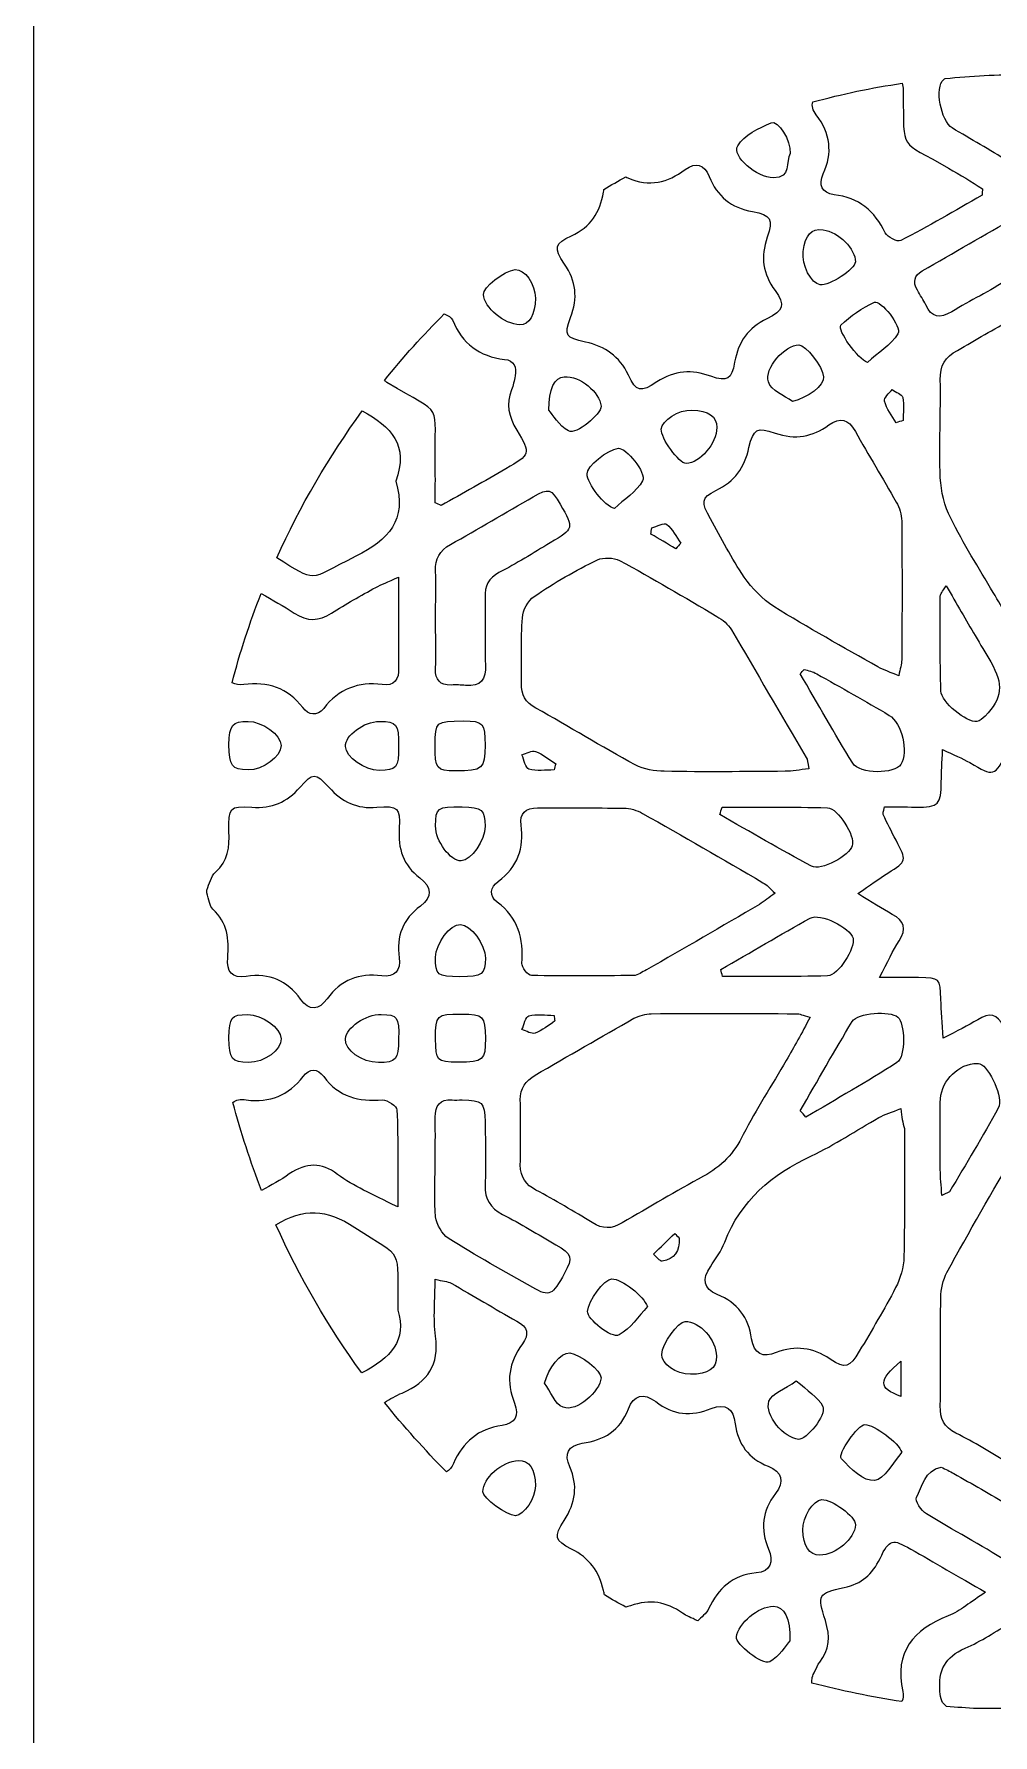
# Model space of a CAD drawing. Header units: millimetres. Extents: x -685 to 442, y -246 to 853.
# Drawn here: x -637.6 to -569.6, y 592.8 to 713.5 of the extents above; entities that cross this region are included whole.
import ezdxf

# ---------------------------------------------------------------- set-up
doc = ezdxf.new("R2010")
doc.units = ezdxf.units.MM
doc.header["$MEASUREMENT"] = 0
doc.layers.add('Layer 1', color=7, linetype='Continuous')

# ---------------------------------------------------------------- blocks, each defined once
blk = doc.blocks.new('block 117')
at = {"layer": 'Layer 1', "lineweight": 0}
for points, knots in [([(-572.47, 706.88), (-571.15, 706.08), (-569.79, 705.34), (-568.5, 704.51), (-567.76, 704.05), (-567.08, 704.02), (-566.31, 704.45), (-565.02, 705.19), (-563.73, 705.99), (-562.4, 706.67), (-561.45, 707.16), (-561.05, 707.87), (-561.2, 708.76), (-561.2, 709.62), (-561.23, 710.08), (-561.45, 710.36), (-563.42, 710.55), (-565.39, 710.67), (-567.39, 710.67), (-569.27, 710.67), (-571.12, 710.58), (-572.97, 710.39), (-573, 710.36), (-573.03, 710.36), (-573.06, 710.33), (-573.74, 709.75), (-573.27, 707.38), (-572.47, 706.88)], [0, 0, 0, 0, 1, 1, 1, 2, 2, 2, 3, 3, 3, 4, 4, 4, 5, 5, 5, 6, 6, 6, 7, 7, 7, 8, 8, 8, 9, 9, 9, 9]), ([(-582.11, 707.81), (-581.1, 706.48), (-580.94, 705.1), (-581.62, 703.62), (-581.99, 702.82), (-581.71, 702.27), (-580.85, 702.14), (-579.1, 701.93), (-577.96, 701), (-577.22, 699.43), (-577.06, 699.13), (-576.35, 698.76), (-576.11, 698.88), (-574.17, 699.9), (-572.26, 701), (-570.35, 702.11), (-570.35, 702.27), (-570.32, 702.42), (-570.32, 702.57), (-571.12, 703.07), (-571.89, 703.56), (-572.72, 704.02), (-576.32, 706.14), (-575.86, 705.1), (-575.95, 709.28), (-575.95, 709.38), (-575.95, 709.47), (-575.95, 709.56), (-575.95, 709.75), (-575.98, 709.9), (-576.02, 710.05), (-578.17, 709.75), (-580.3, 709.28), (-582.36, 708.73), (-582.45, 708.45), (-582.36, 708.14), (-582.11, 707.81)], [0, 0, 0, 0, 1, 1, 1, 2, 2, 2, 3, 3, 3, 4, 4, 4, 5, 5, 5, 6, 6, 6, 7, 7, 7, 8, 8, 8, 9, 9, 9, 10, 10, 10, 11, 11, 11, 12, 12, 12, 12]), ([(-583.96, 705.07), (-583.9, 705.99), (-584.82, 707.47), (-585.32, 707.25), (-586.18, 706.85), (-587.23, 706.39), (-587.69, 705.62), (-588.12, 704.88), (-586.33, 703.34), (-585.16, 703.34), (-583.84, 703.31), (-584.33, 704.51), (-583.96, 705.07)], [0, 0, 0, 0, 1, 1, 1, 2, 2, 2, 3, 3, 3, 4, 4, 4, 4]), ([(-599.49, 699.22), (-600.69, 698.67), (-600.75, 698.36), (-599.98, 697.22), (-599.15, 695.99), (-599.02, 694.82), (-599.55, 693.43), (-600.01, 692.11), (-599.92, 691.99), (-598.5, 691.68), (-597.08, 691.37), (-596.1, 690.69), (-595.45, 689.34), (-594.87, 688.14), (-594.59, 688.08), (-593.42, 688.85), (-592.16, 689.68), (-590.95, 689.74), (-589.6, 689.25), (-588.43, 688.85), (-588.12, 689), (-587.91, 690.26), (-587.63, 691.71), (-586.95, 692.69), (-585.63, 693.34), (-584.42, 693.93), (-584.3, 694.29), (-585.04, 695.34), (-585.9, 696.54), (-586.09, 697.71), (-585.59, 699.13), (-585.16, 700.39), (-585.32, 700.7), (-586.64, 700.94), (-588.18, 701.22), (-589.14, 702.02), (-589.72, 703.44), (-590.09, 704.3), (-590.65, 704.48), (-591.42, 703.93), (-592.65, 703), (-593.97, 702.67), (-595.48, 703.34), (-595.54, 703.37), (-595.57, 703.37), (-595.64, 703.4), (-596.16, 703.13), (-596.68, 702.82), (-597.18, 702.51), (-597.18, 702.45), (-597.21, 702.39), (-597.21, 702.33), (-597.45, 700.88), (-598.13, 699.87), (-599.49, 699.22)], [0, 0, 0, 0, 1, 1, 1, 2, 2, 2, 3, 3, 3, 4, 4, 4, 5, 5, 5, 6, 6, 6, 7, 7, 7, 8, 8, 8, 9, 9, 9, 10, 10, 10, 11, 11, 11, 12, 12, 12, 13, 13, 13, 14, 14, 14, 15, 15, 15, 16, 16, 16, 17, 17, 17, 18, 18, 18, 18]), ([(-574.35, 694.33), (-573.92, 693.4), (-573.34, 693.34), (-572.5, 693.83), (-571.18, 694.63), (-569.79, 695.31), (-568.5, 696.14), (-567.64, 696.7), (-566.93, 696.63), (-566.1, 696.14), (-564.83, 695.34), (-563.51, 694.63), (-562.22, 693.89), (-561.05, 693.25), (-560.86, 693.31), (-560.18, 694.45), (-559.26, 696.02), (-559.26, 696.23), (-560.43, 696.91), (-562.37, 698.08), (-564.34, 699.19), (-566.31, 700.33), (-566.59, 700.48), (-566.93, 700.6), (-567.21, 700.73), (-567.48, 700.67), (-567.73, 700.64), (-567.95, 700.54), (-570.16, 699.28), (-572.38, 698.02), (-574.6, 696.73), (-575.15, 696.42), (-575.28, 695.96), (-574.94, 695.37), (-574.72, 695), (-574.54, 694.66), (-574.35, 694.33)], [0, 0, 0, 0, 1, 1, 1, 2, 2, 2, 3, 3, 3, 4, 4, 4, 5, 5, 5, 6, 6, 6, 7, 7, 7, 8, 8, 8, 9, 9, 9, 10, 10, 10, 11, 11, 11, 12, 12, 12, 12]), ([(-581.84, 695.74), (-581.19, 695.65), (-579.37, 696.85), (-579.34, 697.37), (-579.31, 698.27), (-580.54, 699.5), (-581.62, 699.65), (-582.48, 699.74), (-582.88, 699.34), (-583.04, 698.11), (-583.16, 697.16), (-582.48, 695.83), (-581.84, 695.74)], [0, 0, 0, 0, 1, 1, 1, 2, 2, 2, 3, 3, 3, 4, 4, 4, 4]), ([(-602.04, 694.79), (-602.04, 695.8), (-602.81, 696.88), (-603.49, 696.82), (-604.23, 696.76), (-605.8, 695.56), (-605.74, 695.06), (-605.68, 694.11), (-604.26, 692.94), (-603.15, 692.91), (-602.51, 692.88), (-602.04, 693.65), (-602.04, 694.79)], [0, 0, 0, 0, 1, 1, 1, 2, 2, 2, 3, 3, 3, 4, 4, 4, 4]), ([(-578.48, 690.23), (-577.74, 690.91), (-576.82, 691.46), (-576.32, 692.26), (-576.02, 692.79), (-577.56, 694.69), (-577.99, 694.51), (-578.85, 694.08), (-579.71, 693.56), (-580.36, 692.88), (-580.67, 692.54), (-579.13, 690.45), (-578.48, 690.23)], [0, 0, 0, 0, 1, 1, 1, 2, 2, 2, 3, 3, 3, 4, 4, 4, 4]), ([(-609.16, 682.91), (-609.13, 682.01), (-609.16, 681.12), (-609.16, 680.26), (-609, 680.2), (-608.88, 680.14), (-608.73, 680.08), (-607.19, 680.94), (-605.65, 681.8), (-604.14, 682.69), (-602.41, 683.68), (-602.35, 683.74), (-603.37, 685.43), (-603.95, 686.39), (-604.14, 687.28), (-603.74, 688.29), (-603.61, 688.6), (-603.55, 688.94), (-603.49, 689.28), (-603.37, 689.89), (-603.55, 690.39), (-604.23, 690.45), (-606.02, 690.66), (-607.25, 691.56), (-607.93, 693.25), (-607.99, 693.4), (-608.27, 693.59), (-608.51, 693.68), (-610.02, 692.17), (-611.44, 690.6), (-612.76, 688.94), (-612.7, 688.91), (-612.64, 688.85), (-612.58, 688.82), (-608.39, 686.29), (-609.25, 687.62), (-609.16, 682.91)], [0, 0, 0, 0, 1, 1, 1, 2, 2, 2, 3, 3, 3, 4, 4, 4, 5, 5, 5, 6, 6, 6, 7, 7, 7, 8, 8, 8, 9, 9, 9, 10, 10, 10, 11, 11, 11, 12, 12, 12, 12]), ([(-562.19, 690.88), (-563.63, 691.68), (-564.99, 692.57), (-566.47, 693.31), (-566.93, 693.53), (-567.7, 693.49), (-568.19, 693.28), (-569.55, 692.63), (-570.78, 691.8), (-572.1, 691.09), (-572.97, 690.63), (-573.34, 690.02), (-573.31, 689), (-573.27, 686.69), (-573.4, 684.35), (-573.31, 682.05), (-573.27, 681.06), (-573, 680.04), (-572.57, 679.18), (-571.67, 677.37), (-570.59, 675.64), (-569.55, 673.89), (-568.87, 672.75), (-568.19, 671.61), (-567.42, 670.32), (-567.05, 670.66), (-566.87, 670.75), (-566.78, 670.9), (-565.02, 673.95), (-563.23, 677), (-561.51, 680.08), (-561.29, 680.48), (-561.23, 681), (-561.2, 681.46), (-561.17, 684.02), (-561.2, 686.57), (-561.17, 689.16), (-561.2, 689.96), (-561.48, 690.51), (-562.19, 690.88)], [0, 0, 0, 0, 1, 1, 1, 2, 2, 2, 3, 3, 3, 4, 4, 4, 5, 5, 5, 6, 6, 6, 7, 7, 7, 8, 8, 8, 9, 9, 9, 10, 10, 10, 11, 11, 11, 12, 12, 12, 13, 13, 13, 13]), ([(-583.81, 687.46), (-582.7, 687.74), (-581.56, 688.57), (-581.59, 689.22), (-581.65, 689.92), (-582.85, 691.49), (-583.35, 691.49), (-584.33, 691.46), (-585.84, 689.83), (-585.5, 688.85), (-585.32, 688.23), (-584.39, 687.89), (-583.81, 687.46)], [0, 0, 0, 0, 1, 1, 1, 2, 2, 2, 3, 3, 3, 4, 4, 4, 4]), ([(-599.7, 685.37), (-599.15, 685.06), (-597.36, 686.57), (-597.39, 687.12), (-597.48, 688.14), (-598.87, 689.28), (-600.01, 689.22), (-600.66, 689.19), (-601.12, 688.35), (-601.09, 686.85), (-600.81, 686.54), (-600.38, 685.74), (-599.7, 685.37)], [0, 0, 0, 0, 1, 1, 1, 2, 2, 2, 3, 3, 3, 4, 4, 4, 4]), ([(-577.28, 687.49), (-577.12, 686.94), (-576.75, 686.45), (-576.45, 685.95), (-576.29, 686.02), (-576.11, 686.05), (-575.95, 686.11), (-575.95, 686.66), (-575.86, 687.22), (-575.98, 687.74), (-576.05, 687.99), (-576.48, 688.11), (-576.72, 688.32), (-576.94, 688.05), (-577.34, 687.71), (-577.28, 687.49)], [0, 0, 0, 0, 1, 1, 1, 2, 2, 2, 3, 3, 3, 4, 4, 4, 5, 5, 5, 5]), ([(-614.8, 676.47), (-612.45, 677.64), (-611.13, 679.03), (-611.96, 681.8), (-611.01, 684.35), (-612.27, 685.68), (-614.33, 686.79), (-616.7, 683.55), (-618.74, 680.04), (-620.4, 676.35), (-617.47, 674.6), (-618.34, 674.69), (-614.8, 676.47)], [0, 0, 0, 0, 1, 1, 1, 2, 2, 2, 3, 3, 3, 4, 4, 4, 4]), ([(-591.35, 683.06), (-590.37, 683.09), (-589.17, 684.48), (-589.17, 685.62), (-589.17, 686.39), (-589.75, 686.82), (-590.95, 686.85), (-591.88, 686.88), (-593.08, 686.14), (-593.11, 685.49), (-593.17, 684.88), (-591.85, 683.06), (-591.35, 683.06)], [0, 0, 0, 0, 1, 1, 1, 2, 2, 2, 3, 3, 3, 4, 4, 4, 4]), ([(-589.63, 679.12), (-588.86, 677.74), (-588.12, 676.32), (-587.23, 675), (-586.67, 674.2), (-585.93, 673.43), (-585.13, 672.9), (-582.7, 671.4), (-580.2, 670.01), (-577.74, 668.63), (-577.31, 668.38), (-576.82, 668.23), (-576.26, 667.98), (-576.17, 668.5), (-576.05, 668.81), (-576.05, 669.12), (-576.02, 672.41), (-576.02, 675.71), (-576.05, 678.97), (-576.05, 679.43), (-576.2, 679.92), (-576.45, 680.32), (-577.37, 682.01), (-578.42, 683.65), (-579.34, 685.34), (-579.84, 686.23), (-580.42, 686.35), (-581.22, 685.8), (-582.39, 684.94), (-583.59, 684.72), (-585.04, 685.22), (-586.3, 685.68), (-586.58, 685.49), (-586.89, 684.2), (-587.2, 682.75), (-587.91, 681.8), (-589.23, 681.15), (-590.28, 680.63), (-590.28, 680.32), (-589.63, 679.12)], [0, 0, 0, 0, 1, 1, 1, 2, 2, 2, 3, 3, 3, 4, 4, 4, 5, 5, 5, 6, 6, 6, 7, 7, 7, 8, 8, 8, 9, 9, 9, 10, 10, 10, 11, 11, 11, 12, 12, 12, 13, 13, 13, 13]), ([(-598.38, 682.32), (-598.35, 681.61), (-597.15, 680.04), (-596.44, 679.86), (-595.76, 680.51), (-594.87, 681.03), (-594.44, 681.83), (-594.13, 682.41), (-595.64, 684.2), (-596.16, 684.14), (-596.93, 684.05), (-598.41, 682.85), (-598.38, 682.32)], [0, 0, 0, 0, 1, 1, 1, 2, 2, 2, 3, 3, 3, 4, 4, 4, 4]), ([(-609.13, 672.1), (-609.13, 672.1), (-609.13, 672.1), (-609.13, 672.1), (-609.13, 670.9), (-609.1, 669.7), (-609.13, 668.47), (-609.16, 667.7), (-608.82, 667.3), (-608.02, 667.33), (-607.68, 667.36), (-607.34, 667.33), (-607, 667.3), (-605.92, 667.21), (-605.55, 667.73), (-605.59, 668.78), (-605.65, 670.38), (-605.59, 671.95), (-605.62, 673.55), (-605.65, 674.35), (-605.37, 674.91), (-604.63, 675.31), (-603.4, 675.95), (-602.2, 676.69), (-601, 677.43), (-599.3, 678.44), (-599.3, 678.44), (-600.29, 680.17), (-600.93, 681.28), (-601.09, 681.34), (-602.2, 680.69), (-604.17, 679.58), (-606.11, 678.38), (-608.08, 677.31), (-608.85, 676.87), (-609.16, 676.29), (-609.13, 675.43), (-609.1, 674.32), (-609.13, 673.21), (-609.13, 672.1)], [0, 0, 0, 0, 1, 1, 1, 2, 2, 2, 3, 3, 3, 4, 4, 4, 5, 5, 5, 6, 6, 6, 7, 7, 7, 8, 8, 8, 9, 9, 9, 10, 10, 10, 11, 11, 11, 12, 12, 12, 13, 13, 13, 13]), ([(-591.72, 677.4), (-592.06, 677.86), (-592.31, 678.41), (-592.74, 678.75), (-592.9, 678.88), (-593.42, 678.6), (-593.79, 678.48), (-593.82, 678.32), (-593.82, 678.2), (-593.85, 678.04), (-593.26, 677.71), (-592.68, 677.37), (-592.09, 677), (-591.94, 677.15), (-591.85, 677.27), (-591.72, 677.4)], [0, 0, 0, 0, 1, 1, 1, 2, 2, 2, 3, 3, 3, 4, 4, 4, 5, 5, 5, 5]), ([(-588.12, 671.24), (-588.37, 671.64), (-588.77, 671.98), (-589.17, 672.2), (-591.45, 673.55), (-593.73, 674.91), (-596.07, 676.17), (-596.5, 676.38), (-597.24, 676.41), (-597.64, 676.23), (-599.18, 675.46), (-600.72, 674.6), (-602.14, 673.61), (-602.57, 673.34), (-602.94, 672.63), (-602.97, 672.1), (-603.09, 670.57), (-603, 669.03), (-603.03, 667.46), (-603.06, 666.63), (-602.75, 666.1), (-602.01, 665.7), (-599.67, 664.38), (-597.36, 662.96), (-594.96, 661.67), (-594.34, 661.33), (-593.57, 661.21), (-592.9, 661.21), (-590.06, 661.15), (-587.2, 661.18), (-584.33, 661.21), (-583.81, 661.21), (-583.32, 661.3), (-582.64, 661.39), (-582.73, 661.86), (-582.73, 662.04), (-582.82, 662.19), (-584.64, 665.24), (-586.37, 668.26), (-588.12, 671.24)], [0, 0, 0, 0, 1, 1, 1, 2, 2, 2, 3, 3, 3, 4, 4, 4, 5, 5, 5, 6, 6, 6, 7, 7, 7, 8, 8, 8, 9, 9, 9, 10, 10, 10, 11, 11, 11, 12, 12, 12, 13, 13, 13, 13]), ([(-622.74, 667.36), (-621.05, 667.58), (-619.63, 667.15), (-618.55, 665.73), (-618.15, 665.18), (-617.54, 665.09), (-617.07, 665.67), (-616, 667.06), (-614.61, 667.58), (-612.92, 667.36), (-612.05, 667.24), (-611.71, 667.73), (-611.75, 668.56), (-611.78, 669.73), (-611.75, 670.87), (-611.75, 672.04), (-611.75, 672.94), (-611.75, 673.8), (-611.75, 675), (-612.55, 674.63), (-612.98, 674.47), (-613.38, 674.26), (-614.43, 673.67), (-615.5, 673.09), (-616.52, 672.44), (-617.44, 671.86), (-618.21, 671.83), (-619.17, 672.44), (-619.91, 672.94), (-620.71, 673.37), (-621.51, 673.83), (-622.31, 671.77), (-623.02, 669.64), (-623.57, 667.49), (-623.33, 667.36), (-623.05, 667.33), (-622.74, 667.36)], [0, 0, 0, 0, 1, 1, 1, 2, 2, 2, 3, 3, 3, 4, 4, 4, 5, 5, 5, 6, 6, 6, 7, 7, 7, 8, 8, 8, 9, 9, 9, 10, 10, 10, 11, 11, 11, 12, 12, 12, 12]), ([(-570.84, 670.84), (-571.49, 671.95), (-572.13, 673.06), (-572.9, 674.38), (-573.18, 673.92), (-573.31, 673.8), (-573.31, 673.67), (-573.31, 671.43), (-573.34, 669.15), (-573.27, 666.9), (-573.27, 666.13), (-571.43, 664.63), (-570.72, 664.75), (-570.5, 664.78), (-570.29, 664.96), (-570.13, 665.12), (-568.9, 666.41), (-568.81, 667.36), (-569.73, 668.97), (-570.1, 669.61), (-570.47, 670.23), (-570.84, 670.84)], [0, 0, 0, 0, 1, 1, 1, 2, 2, 2, 3, 3, 3, 4, 4, 4, 5, 5, 5, 6, 6, 6, 7, 7, 7, 7]), ([(-576.94, 665.18), (-578.63, 666.2), (-580.36, 667.15), (-582.08, 668.13), (-582.36, 668.29), (-582.67, 668.35), (-582.98, 668.44), (-583.07, 668.35), (-583.16, 668.23), (-583.25, 668.13), (-582.02, 666.01), (-580.82, 663.89), (-579.53, 661.79), (-579.03, 660.99), (-576.54, 660.99), (-576.11, 661.7), (-575.55, 662.56), (-576.05, 664.66), (-576.94, 665.18)], [0, 0, 0, 0, 1, 1, 1, 2, 2, 2, 3, 3, 3, 4, 4, 4, 5, 5, 5, 6, 6, 6, 6]), ([(-622.43, 661.3), (-621.39, 661.3), (-620.09, 662.26), (-620.09, 663.03), (-620.09, 663.79), (-621.42, 664.75), (-622.43, 664.75), (-623.57, 664.75), (-623.76, 664.53), (-623.79, 663.09), (-623.79, 661.58), (-623.6, 661.33), (-622.43, 661.3)], [0, 0, 0, 0, 1, 1, 1, 2, 2, 2, 3, 3, 3, 4, 4, 4, 4]), ([(-613.13, 661.27), (-611.9, 661.27), (-611.75, 661.46), (-611.75, 662.99), (-611.75, 664.56), (-611.87, 664.75), (-613.1, 664.75), (-614.21, 664.75), (-615.57, 663.76), (-615.53, 662.96), (-615.5, 662.22), (-614.15, 661.27), (-613.13, 661.27)], [0, 0, 0, 0, 1, 1, 1, 2, 2, 2, 3, 3, 3, 4, 4, 4, 4]), ([(-607.16, 664.78), (-609.1, 664.78), (-609.16, 664.72), (-609.16, 663.06), (-609.16, 661.36), (-609.07, 661.24), (-607.71, 661.24), (-605.8, 661.21), (-605.62, 661.39), (-605.62, 663.06), (-605.62, 664.63), (-605.74, 664.78), (-607.16, 664.78)], [0, 0, 0, 0, 1, 1, 1, 2, 2, 2, 3, 3, 3, 4, 4, 4, 4]), ([(-577.28, 658.69), (-577.34, 658.32), (-577.4, 658.22), (-577.37, 658.13), (-577.06, 657.52), (-576.79, 656.93), (-576.45, 656.32), (-575.68, 654.84), (-575.68, 654.84), (-577.03, 653.98), (-577.68, 653.58), (-578.26, 653.15), (-579.16, 652.53), (-578.17, 651.91), (-577.46, 651.45), (-576.72, 651.05), (-575.86, 650.59), (-575.68, 650.04), (-576.23, 649.18), (-576.69, 648.47), (-577.03, 647.7), (-577.62, 646.56), (-576.45, 646.56), (-575.65, 646.56), (-574.85, 646.56), (-573.34, 646.53), (-573.31, 646.53), (-573.27, 645.02), (-573.24, 644.19), (-573.18, 643.36), (-573.12, 642.25), (-572.07, 642.8), (-571.36, 643.14), (-570.66, 643.57), (-569.82, 644.1), (-569.27, 644), (-568.81, 643.08), (-568.41, 642.31), (-567.88, 641.57), (-567.27, 640.56), (-566.65, 641.57), (-566.22, 642.28), (-565.82, 642.96), (-565.11, 644.13), (-564.99, 644.13), (-563.76, 643.51), (-563.02, 643.14), (-562.28, 642.77), (-561.32, 642.28), (-561.23, 643.08), (-561.17, 643.48), (-561.17, 643.91), (-561.2, 647.02), (-561.17, 646.47), (-558.64, 646.53), (-558.21, 646.53), (-557.81, 646.59), (-556.98, 646.65), (-557.5, 647.64), (-557.87, 648.34), (-558.27, 649.05), (-558.92, 650.25), (-558.92, 650.34), (-557.72, 651.08), (-557.23, 651.39), (-556.7, 651.64), (-556.21, 651.98), (-555.59, 652.38), (-555.62, 652.84), (-556.24, 653.21), (-556.76, 653.55), (-557.32, 653.85), (-557.87, 654.13), (-558.67, 654.56), (-558.83, 655.12), (-558.34, 655.92), (-557.87, 656.68), (-557.47, 657.49), (-556.86, 658.59), (-558, 658.62), (-558.83, 658.65), (-559.69, 658.69), (-561.05, 658.72), (-561.14, 658.81), (-561.2, 660.19), (-561.23, 660.99), (-561.2, 661.79), (-561.2, 662.59), (-561.32, 662.66), (-561.45, 662.72), (-561.57, 662.78), (-562.28, 662.41), (-562.99, 662.04), (-563.66, 661.67), (-565.02, 660.93), (-565.11, 660.96), (-565.94, 662.29), (-566.34, 662.96), (-566.78, 663.61), (-567.33, 664.47), (-567.85, 663.64), (-568.19, 663.15), (-568.5, 662.59), (-569.52, 660.81), (-569.49, 660.81), (-571.21, 661.82), (-571.76, 662.13), (-572.38, 662.38), (-573.15, 662.75), (-573.18, 661.79), (-573.24, 661.15), (-573.24, 660.47), (-573.27, 658.81), (-573.37, 658.69), (-575.06, 658.65), (-575.86, 658.69), (-576.6, 658.69), (-577.28, 658.69)], [0, 0, 0, 0, 1, 1, 1, 2, 2, 2, 3, 3, 3, 4, 4, 4, 5, 5, 5, 6, 6, 6, 7, 7, 7, 8, 8, 8, 9, 9, 9, 10, 10, 10, 11, 11, 11, 12, 12, 12, 13, 13, 13, 14, 14, 14, 15, 15, 15, 16, 16, 16, 17, 17, 17, 18, 18, 18, 19, 19, 19, 20, 20, 20, 21, 21, 21, 22, 22, 22, 23, 23, 23, 24, 24, 24, 25, 25, 25, 26, 26, 26, 27, 27, 27, 28, 28, 28, 29, 29, 29, 30, 30, 30, 31, 31, 31, 32, 32, 32, 33, 33, 33, 34, 34, 34, 35, 35, 35, 36, 36, 36, 37, 37, 37, 38, 38, 38, 39, 39, 39, 39]), ([(-603, 662.38), (-602.84, 662.01), (-602.75, 661.42), (-602.51, 661.36), (-601.95, 661.21), (-601.33, 661.3), (-600.72, 661.3), (-600.69, 661.46), (-600.66, 661.58), (-600.6, 661.73), (-601.06, 662.04), (-601.52, 662.41), (-602.04, 662.62), (-602.29, 662.72), (-602.69, 662.47), (-603, 662.38)], [0, 0, 0, 0, 1, 1, 1, 2, 2, 2, 3, 3, 3, 4, 4, 4, 5, 5, 5, 5]), ([(-623.88, 647.97), (-623.97, 646.99), (-623.57, 646.47), (-622.56, 646.65), (-620.92, 646.9), (-619.66, 646.34), (-618.71, 645.02), (-618.09, 644.16), (-617.41, 644.25), (-616.83, 645.05), (-615.84, 646.41), (-614.58, 646.9), (-612.95, 646.68), (-612.02, 646.56), (-611.59, 647.08), (-611.71, 647.97), (-611.93, 649.51), (-611.44, 650.71), (-610.21, 651.64), (-609.34, 652.28), (-609.4, 652.99), (-610.24, 653.64), (-611.44, 654.53), (-611.81, 655.7), (-611.71, 657.18), (-611.62, 658.62), (-611.81, 658.78), (-613.29, 658.65), (-614.73, 658.53), (-615.75, 659.02), (-616.7, 660.07), (-617.69, 661.12), (-617.81, 661.15), (-618.74, 660.07), (-619.69, 659.02), (-620.74, 658.56), (-622.16, 658.65), (-623.79, 658.75), (-623.82, 658.65), (-623.79, 656.93), (-623.76, 655.85), (-623.82, 654.84), (-624.74, 654.04), (-625.08, 653.76), (-625.18, 653.21), (-625.36, 652.78), (-625.36, 652.75), (-625.36, 652.68), (-625.36, 652.65), (-625.36, 652.62), (-625.36, 652.62), (-625.36, 652.59), (-625.21, 652.1), (-625.18, 651.61), (-624.93, 651.42), (-623.88, 650.47), (-623.79, 649.27), (-623.88, 647.97)], [0, 0, 0, 0, 1, 1, 1, 2, 2, 2, 3, 3, 3, 4, 4, 4, 5, 5, 5, 6, 6, 6, 7, 7, 7, 8, 8, 8, 9, 9, 9, 10, 10, 10, 11, 11, 11, 12, 12, 12, 13, 13, 13, 14, 14, 14, 15, 15, 15, 16, 16, 16, 17, 17, 17, 18, 18, 18, 19, 19, 19, 19]), ([(-607.31, 654.84), (-606.6, 654.87), (-605.62, 656.32), (-605.62, 657.3), (-605.62, 658.47), (-605.83, 658.65), (-607.25, 658.69), (-609, 658.72), (-609.13, 658.62), (-609.13, 657.33), (-609.16, 656.28), (-608.05, 654.81), (-607.31, 654.84)], [0, 0, 0, 0, 1, 1, 1, 2, 2, 2, 3, 3, 3, 4, 4, 4, 4]), ([(-604.69, 653.39), (-605.25, 652.99), (-605.34, 652.35), (-604.75, 651.91), (-603.28, 650.81), (-602.87, 649.33), (-603, 647.57), (-603.03, 647.3), (-602.57, 646.71), (-602.32, 646.71), (-599.92, 646.65), (-597.48, 646.68), (-595.08, 646.71), (-594.77, 646.71), (-594.47, 646.96), (-594.16, 647.11), (-591.48, 648.65), (-588.8, 650.19), (-586.15, 651.76), (-585.78, 651.98), (-585.47, 652.25), (-585.04, 652.56), (-585.41, 652.9), (-585.63, 653.15), (-585.9, 653.3), (-588.74, 654.96), (-591.57, 656.59), (-594.44, 658.22), (-594.84, 658.44), (-595.33, 658.59), (-595.79, 658.59), (-597.82, 658.62), (-599.86, 658.59), (-601.89, 658.62), (-602.75, 658.62), (-603.18, 658.22), (-603.06, 657.39), (-602.84, 655.79), (-603.28, 654.41), (-604.69, 653.39)], [0, 0, 0, 0, 1, 1, 1, 2, 2, 2, 3, 3, 3, 4, 4, 4, 5, 5, 5, 6, 6, 6, 7, 7, 7, 8, 8, 8, 9, 9, 9, 10, 10, 10, 11, 11, 11, 12, 12, 12, 13, 13, 13, 13]), ([(-581.31, 658.62), (-583.81, 658.69), (-586.3, 658.65), (-588.8, 658.65), (-588.86, 658.47), (-588.89, 658.32), (-588.95, 658.13), (-586.8, 656.9), (-584.64, 655.64), (-582.45, 654.47), (-581.78, 654.1), (-579.74, 655.24), (-579.56, 655.92), (-579.34, 656.62), (-580.57, 658.59), (-581.31, 658.62)], [0, 0, 0, 0, 1, 1, 1, 2, 2, 2, 3, 3, 3, 4, 4, 4, 5, 5, 5, 5]), ([(-582.55, 650.78), (-584.67, 649.61), (-586.77, 648.34), (-588.89, 647.14), (-588.86, 646.99), (-588.8, 646.81), (-588.77, 646.65), (-586.27, 646.65), (-583.81, 646.62), (-581.31, 646.68), (-580.54, 646.71), (-579.34, 648.65), (-579.5, 649.36), (-579.71, 650.1), (-581.84, 651.18), (-582.55, 650.78)], [0, 0, 0, 0, 1, 1, 1, 2, 2, 2, 3, 3, 3, 4, 4, 4, 5, 5, 5, 5]), ([(-607.37, 650.34), (-608.08, 650.38), (-609.13, 648.96), (-609.13, 648.01), (-609.16, 646.74), (-609, 646.62), (-607.4, 646.62), (-605.83, 646.62), (-605.59, 646.81), (-605.59, 647.94), (-605.62, 648.93), (-606.63, 650.31), (-607.37, 650.34)], [0, 0, 0, 0, 1, 1, 1, 2, 2, 2, 3, 3, 3, 4, 4, 4, 4]), ([(-622.46, 643.94), (-623.64, 643.94), (-623.76, 643.76), (-623.79, 642.28), (-623.79, 640.77), (-623.6, 640.56), (-622.4, 640.53), (-621.29, 640.53), (-620.03, 641.45), (-620.09, 642.22), (-620.12, 642.99), (-621.48, 643.94), (-622.46, 643.94)], [0, 0, 0, 0, 1, 1, 1, 2, 2, 2, 3, 3, 3, 4, 4, 4, 4]), ([(-612.98, 643.94), (-614.09, 643.97), (-615.47, 643.02), (-615.53, 642.22), (-615.6, 641.42), (-614.36, 640.53), (-613.19, 640.53), (-611.93, 640.53), (-611.75, 640.71), (-611.75, 642.22), (-611.71, 643.76), (-611.84, 643.94), (-612.98, 643.94)], [0, 0, 0, 0, 1, 1, 1, 2, 2, 2, 3, 3, 3, 4, 4, 4, 4]), ([(-607.31, 643.97), (-609.07, 643.97), (-609.13, 643.91), (-609.13, 642.22), (-609.13, 640.65), (-609.04, 640.56), (-607.53, 640.56), (-605.74, 640.56), (-605.59, 640.68), (-605.59, 642.25), (-605.62, 643.85), (-605.71, 643.97), (-607.31, 643.97)], [0, 0, 0, 0, 1, 1, 1, 2, 2, 2, 3, 3, 3, 4, 4, 4, 4]), ([(-602.01, 631.48), (-600.66, 630.74), (-599.3, 629.97), (-598.01, 629.17), (-597.27, 628.68), (-596.65, 628.71), (-595.88, 629.14), (-593.97, 630.28), (-592.06, 631.39), (-590.12, 632.46), (-588.86, 633.14), (-587.94, 634.09), (-587.29, 635.42), (-586.37, 637.23), (-585.26, 638.93), (-584.24, 640.68), (-583.69, 641.63), (-583.16, 642.59), (-582.55, 643.76), (-583.07, 643.88), (-583.32, 644), (-583.53, 644), (-586.95, 644), (-590.37, 644.04), (-593.82, 644), (-594.22, 644), (-594.68, 643.85), (-595.05, 643.67), (-597.39, 642.34), (-599.73, 640.99), (-602.07, 639.63), (-602.75, 639.23), (-603.12, 638.71), (-603.12, 637.88), (-603.09, 636.34), (-603.09, 634.8), (-603.12, 633.26), (-603.09, 632.37), (-602.72, 631.85), (-602.01, 631.48)], [0, 0, 0, 0, 1, 1, 1, 2, 2, 2, 3, 3, 3, 4, 4, 4, 5, 5, 5, 6, 6, 6, 7, 7, 7, 8, 8, 8, 9, 9, 9, 10, 10, 10, 11, 11, 11, 12, 12, 12, 13, 13, 13, 13]), ([(-602.51, 643.85), (-602.75, 643.79), (-602.84, 643.2), (-603, 642.87), (-602.69, 642.77), (-602.32, 642.53), (-602.07, 642.62), (-601.58, 642.8), (-601.12, 643.17), (-600.66, 643.48), (-600.69, 643.6), (-600.72, 643.76), (-600.72, 643.88), (-601.33, 643.88), (-601.95, 644), (-602.51, 643.85)], [0, 0, 0, 0, 1, 1, 1, 2, 2, 2, 3, 3, 3, 4, 4, 4, 5, 5, 5, 5]), ([(-579.56, 643.45), (-580.82, 641.36), (-582.02, 639.23), (-583.25, 637.11), (-583.13, 636.96), (-582.98, 636.8), (-582.85, 636.65), (-580.7, 637.94), (-578.48, 639.17), (-576.39, 640.53), (-575.74, 640.93), (-575.83, 643.36), (-576.32, 643.76), (-576.88, 644.22), (-579.19, 644.07), (-579.56, 643.45)], [0, 0, 0, 0, 1, 1, 1, 2, 2, 2, 3, 3, 3, 4, 4, 4, 5, 5, 5, 5]), ([(-616.09, 632.59), (-615.53, 632.16), (-614.86, 631.82), (-614.24, 631.48), (-613.53, 631.11), (-612.82, 630.77), (-611.81, 630.28), (-611.81, 632.77), (-611.78, 634.99), (-611.87, 637.17), (-611.87, 637.42), (-612.55, 637.88), (-612.89, 637.88), (-614.58, 637.73), (-616.03, 638.1), (-617.07, 639.54), (-617.51, 640.13), (-618.09, 640.13), (-618.52, 639.54), (-619.57, 638.19), (-620.89, 637.66), (-622.56, 637.88), (-622.99, 637.94), (-623.3, 637.88), (-623.51, 637.7), (-622.96, 635.57), (-622.25, 633.48), (-621.48, 631.45), (-620.8, 631.82), (-620.12, 632.19), (-619.51, 632.62), (-618.31, 633.42), (-617.23, 633.48), (-616.09, 632.59)], [0, 0, 0, 0, 1, 1, 1, 2, 2, 2, 3, 3, 3, 4, 4, 4, 5, 5, 5, 6, 6, 6, 7, 7, 7, 8, 8, 8, 9, 9, 9, 10, 10, 10, 11, 11, 11, 11]), ([(-572.66, 631.36), (-571.49, 633.32), (-570.29, 635.29), (-569.18, 637.33), (-568.81, 637.97), (-569.82, 640.22), (-570.5, 640.43), (-570.63, 640.47), (-570.78, 640.47), (-570.93, 640.47), (-572.26, 640.28), (-573.31, 639.08), (-573.31, 637.7), (-573.31, 636.09), (-573.31, 634.53), (-573.31, 632.92), (-573.31, 632.37), (-573.24, 631.82), (-573.21, 631.08), (-572.81, 631.29), (-572.69, 631.29), (-572.66, 631.36)], [0, 0, 0, 0, 1, 1, 1, 2, 2, 2, 3, 3, 3, 4, 4, 4, 5, 5, 5, 6, 6, 6, 7, 7, 7, 7]), ([(-608.23, 628.06), (-606.29, 626.83), (-604.26, 625.69), (-602.23, 624.55), (-601.03, 623.88), (-600.84, 624), (-599.98, 625.57), (-599.36, 626.68), (-599.46, 626.95), (-600.6, 627.6), (-601.86, 628.34), (-603.09, 629.08), (-604.38, 629.75), (-605.25, 630.22), (-605.65, 630.83), (-605.62, 631.82), (-605.55, 633.32), (-605.59, 634.8), (-605.62, 636.31), (-605.65, 637.73), (-605.8, 637.85), (-607.25, 637.88), (-607.5, 637.88), (-607.74, 637.85), (-607.96, 637.88), (-608.82, 637.94), (-609.16, 637.48), (-609.16, 636.65), (-609.13, 635.48), (-609.16, 634.34), (-609.16, 633.17), (-609.16, 633.17), (-609.16, 633.17), (-609.16, 633.17), (-609.16, 631.97), (-609.25, 630.74), (-609.13, 629.57), (-609.04, 629.02), (-608.67, 628.34), (-608.23, 628.06)], [0, 0, 0, 0, 1, 1, 1, 2, 2, 2, 3, 3, 3, 4, 4, 4, 5, 5, 5, 6, 6, 6, 7, 7, 7, 8, 8, 8, 9, 9, 9, 10, 10, 10, 11, 11, 11, 12, 12, 12, 13, 13, 13, 13]), ([(-576.11, 637.26), (-576.75, 636.99), (-577.25, 636.86), (-577.68, 636.62), (-579.28, 635.73), (-580.79, 634.68), (-582.45, 633.91), (-585.26, 632.59), (-587.47, 630.74), (-588.61, 627.78), (-588.86, 627.17), (-589.26, 626.58), (-589.63, 626.03), (-590.22, 625.17), (-590.12, 624.46), (-589.14, 624.06), (-587.69, 623.48), (-586.92, 622.43), (-586.7, 620.92), (-586.55, 619.84), (-585.9, 619.54), (-584.95, 619.94), (-583.59, 620.46), (-582.36, 620.31), (-581.13, 619.48), (-580.05, 618.74), (-579.74, 618.89), (-579.06, 620.03), (-578.17, 621.54), (-577.28, 623.01), (-576.48, 624.55), (-576.14, 625.2), (-575.92, 626), (-575.89, 626.74), (-575.83, 629.79), (-575.86, 632.8), (-575.86, 635.85), (-575.98, 636.25), (-576.05, 636.65), (-576.11, 637.26)], [0, 0, 0, 0, 1, 1, 1, 2, 2, 2, 3, 3, 3, 4, 4, 4, 5, 5, 5, 6, 6, 6, 7, 7, 7, 8, 8, 8, 9, 9, 9, 10, 10, 10, 11, 11, 11, 12, 12, 12, 13, 13, 13, 13]), ([(-572.2, 614.21), (-570.9, 613.57), (-569.64, 612.83), (-568.44, 612.03), (-567.64, 611.5), (-566.93, 611.57), (-566.16, 612.03), (-564.9, 612.8), (-563.6, 613.6), (-562.28, 614.27), (-561.48, 614.7), (-561.2, 615.26), (-561.2, 616.12), (-561.23, 618.64), (-561.17, 621.14), (-561.23, 623.66), (-561.26, 624.4), (-561.51, 625.2), (-561.88, 625.85), (-563.26, 628.34), (-564.74, 630.77), (-566.16, 633.23), (-566.47, 633.76), (-566.81, 634.25), (-567.24, 634.93), (-567.64, 634.53), (-567.82, 634.37), (-567.95, 634.19), (-569.61, 631.36), (-571.27, 628.52), (-572.84, 625.63), (-573.12, 625.11), (-573.27, 624.43), (-573.27, 623.85), (-573.34, 621.29), (-573.27, 618.74), (-573.31, 616.15), (-573.34, 615.26), (-573.06, 614.64), (-572.2, 614.21)], [0, 0, 0, 0, 1, 1, 1, 2, 2, 2, 3, 3, 3, 4, 4, 4, 5, 5, 5, 6, 6, 6, 7, 7, 7, 8, 8, 8, 9, 9, 9, 10, 10, 10, 11, 11, 11, 12, 12, 12, 13, 13, 13, 13]), ([(-611.81, 622.95), (-611.9, 627.54), (-611.25, 626.49), (-614.86, 628.83), (-616.89, 630.15), (-618.49, 630.22), (-620.46, 629.02), (-618.8, 625.29), (-616.74, 621.75), (-614.36, 618.49), (-612.33, 619.54), (-611.13, 620.83), (-611.81, 622.95)], [0, 0, 0, 0, 1, 1, 1, 2, 2, 2, 3, 3, 3, 4, 4, 4, 4]), ([(-591.85, 628.06), (-591.94, 628.19), (-592.06, 628.28), (-592.16, 628.4), (-592.65, 627.91), (-593.17, 627.42), (-593.67, 626.92), (-593.45, 626.74), (-593.2, 626.4), (-593.05, 626.43), (-592.16, 626.55), (-591.79, 627.17), (-591.85, 628.06)], [0, 0, 0, 0, 1, 1, 1, 2, 2, 2, 3, 3, 3, 4, 4, 4, 4]), ([(-607.86, 612.06), (-607.19, 613.6), (-606.11, 614.52), (-604.41, 614.77), (-603.49, 614.89), (-603.18, 615.47), (-603.52, 616.34), (-604.17, 617.87), (-603.92, 619.23), (-602.97, 620.55), (-602.47, 621.23), (-602.57, 621.75), (-603.37, 622.18), (-604.94, 623.05), (-606.45, 623.97), (-608.02, 624.86), (-608.27, 625.01), (-608.63, 625.01), (-609.16, 625.14), (-609.16, 623.69), (-609.31, 622.37), (-609.13, 621.11), (-608.85, 619.07), (-609.68, 617.87), (-611.5, 617.07), (-611.93, 616.89), (-612.36, 616.64), (-612.76, 616.4), (-611.38, 614.67), (-609.9, 613.04), (-608.36, 611.47), (-608.14, 611.57), (-607.99, 611.81), (-607.86, 612.06)], [0, 0, 0, 0, 1, 1, 1, 2, 2, 2, 3, 3, 3, 4, 4, 4, 5, 5, 5, 6, 6, 6, 7, 7, 7, 8, 8, 8, 9, 9, 9, 10, 10, 10, 11, 11, 11, 11]), ([(-596.62, 625.17), (-597.15, 625.17), (-598.32, 623.6), (-598.35, 622.86), (-598.38, 622.34), (-596.65, 620.89), (-596.1, 621.2), (-595.3, 621.63), (-594.74, 622.52), (-594.1, 623.2), (-594.34, 623.97), (-595.91, 625.17), (-596.62, 625.17)], [0, 0, 0, 0, 1, 1, 1, 2, 2, 2, 3, 3, 3, 4, 4, 4, 4]), ([(-591.42, 622.15), (-591.91, 622.15), (-593.05, 620.58), (-593.08, 619.81), (-593.11, 619.14), (-592.06, 618.4), (-591.05, 618.4), (-589.78, 618.4), (-589.17, 618.8), (-589.2, 619.69), (-589.2, 620.83), (-590.4, 622.18), (-591.42, 622.15)], [0, 0, 0, 0, 1, 1, 1, 2, 2, 2, 3, 3, 3, 4, 4, 4, 4]), ([(-599.61, 619.91), (-600.23, 619.97), (-601.12, 618.83), (-601.4, 617.78), (-600.97, 617.17), (-600.66, 616.27), (-600.07, 616.06), (-599.12, 615.69), (-597.45, 617.17), (-597.39, 618.15), (-597.36, 618.64), (-598.84, 619.81), (-599.61, 619.91)], [0, 0, 0, 0, 1, 1, 1, 2, 2, 2, 3, 3, 3, 4, 4, 4, 4]), ([(-576.11, 619.32), (-577.71, 617.97), (-577.74, 617.41), (-576.11, 616.83), (-576.11, 617.69), (-576.11, 618.43), (-576.11, 619.32)], [0, 0, 0, 0, 1, 1, 1, 2, 2, 2, 2]), ([(-591.6, 601.44), (-591.32, 601.25), (-591.02, 601.13), (-590.52, 600.89), (-590.28, 601.16), (-589.91, 601.41), (-589.75, 601.75), (-589.08, 603.19), (-588.06, 604.15), (-586.37, 604.3), (-585.35, 604.39), (-585.13, 605.1), (-585.5, 605.99), (-586.09, 607.41), (-585.96, 608.7), (-585.01, 609.93), (-584.36, 610.77), (-584.52, 611.47), (-585.53, 611.87), (-586.95, 612.43), (-587.66, 613.44), (-587.87, 614.89), (-588, 615.94), (-588.52, 616.37), (-589.57, 615.97), (-590.99, 615.38), (-592.28, 615.5), (-593.51, 616.46), (-594.37, 617.11), (-595.08, 616.92), (-595.45, 615.94), (-596.04, 614.4), (-597.18, 613.72), (-598.72, 613.5), (-599.73, 613.35), (-600.01, 612.73), (-599.61, 611.84), (-599.02, 610.49), (-599.18, 609.29), (-600.01, 608.03), (-600.75, 606.86), (-600.69, 606.61), (-599.49, 605.99), (-598.22, 605.35), (-597.52, 604.42), (-597.21, 603.04), (-597.18, 602.92), (-597.15, 602.82), (-597.15, 602.73), (-596.65, 602.42), (-596.13, 602.15), (-595.64, 601.87), (-595.54, 601.9), (-595.42, 601.93), (-595.3, 601.96), (-593.91, 602.46), (-592.77, 602.24), (-591.6, 601.44)], [0, 0, 0, 0, 1, 1, 1, 2, 2, 2, 3, 3, 3, 4, 4, 4, 5, 5, 5, 6, 6, 6, 7, 7, 7, 8, 8, 8, 9, 9, 9, 10, 10, 10, 11, 11, 11, 12, 12, 12, 13, 13, 13, 14, 14, 14, 15, 15, 15, 16, 16, 16, 17, 17, 17, 18, 18, 18, 19, 19, 19, 19]), ([(-581.65, 616.12), (-581.99, 616.8), (-582.76, 617.23), (-583.53, 617.94), (-584.33, 617.35), (-585.29, 617.04), (-585.47, 616.49), (-585.81, 615.5), (-584.39, 613.87), (-583.38, 613.78), (-582.85, 613.72), (-581.34, 615.5), (-581.65, 616.12)], [0, 0, 0, 0, 1, 1, 1, 2, 2, 2, 3, 3, 3, 4, 4, 4, 4]), ([(-578.66, 614.83), (-579.13, 614.83), (-580.64, 612.73), (-580.33, 612.4), (-579.68, 611.69), (-578.73, 610.77), (-577.99, 610.86), (-577.28, 610.92), (-576.69, 612.15), (-576.05, 612.86), (-576.26, 613.54), (-577.99, 614.83), (-578.66, 614.83)], [0, 0, 0, 0, 1, 1, 1, 2, 2, 2, 3, 3, 3, 4, 4, 4, 4]), ([(-603.24, 612.27), (-604.45, 612.21), (-605.77, 611.04), (-605.77, 610.06), (-605.77, 609.6), (-604.08, 608.36), (-603.46, 608.36), (-602.84, 608.4), (-602.04, 609.6), (-602.04, 610.49), (-602.04, 611.66), (-602.51, 612.33), (-603.24, 612.27)], [0, 0, 0, 0, 1, 1, 1, 2, 2, 2, 3, 3, 3, 4, 4, 4, 4]), ([(-561.94, 611.5), (-563.29, 610.7), (-564.71, 609.93), (-566.07, 609.13), (-566.9, 608.64), (-567.61, 608.55), (-568.47, 609.1), (-569.73, 609.9), (-571.06, 610.61), (-572.35, 611.35), (-572.63, 611.5), (-572.94, 611.66), (-573.24, 611.81), (-574.44, 611.57), (-574.57, 610.43), (-575, 609.66), (-575.12, 609.44), (-574.66, 608.7), (-574.29, 608.49), (-572.41, 607.32), (-570.44, 606.3), (-568.56, 605.1), (-567.64, 604.55), (-566.9, 604.58), (-566, 605.1), (-564.4, 606.09), (-562.74, 606.98), (-561.11, 607.93), (-559.07, 609.1), (-559.11, 609.07), (-560.28, 611.07), (-560.74, 611.78), (-561.2, 611.97), (-561.94, 611.5)], [0, 0, 0, 0, 1, 1, 1, 2, 2, 2, 3, 3, 3, 4, 4, 4, 5, 5, 5, 6, 6, 6, 7, 7, 7, 8, 8, 8, 9, 9, 9, 10, 10, 10, 11, 11, 11, 11]), ([(-581.71, 609.5), (-582.33, 609.47), (-583.1, 608.24), (-583.07, 607.35), (-583.04, 606.21), (-582.61, 605.56), (-581.87, 605.56), (-580.73, 605.56), (-579.37, 606.73), (-579.34, 607.72), (-579.31, 608.3), (-581.01, 609.53), (-581.71, 609.5)], [0, 0, 0, 0, 1, 1, 1, 2, 2, 2, 3, 3, 3, 4, 4, 4, 4]), ([(-575.98, 595.87), (-576.6, 598.7), (-575.21, 600.27), (-572.75, 601.25), (-571.89, 601.59), (-571.18, 602.24), (-570.1, 602.92), (-572.07, 604.06), (-573.74, 605.04), (-575.4, 605.99), (-576.72, 606.73), (-576.91, 606.73), (-577.59, 605.32), (-578.14, 604.18), (-578.88, 603.53), (-580.14, 603.26), (-581.99, 602.86), (-582.05, 602.73), (-581.47, 600.92), (-581.1, 599.78), (-581.19, 598.85), (-581.87, 597.96), (-582.02, 597.78), (-582.08, 597.53), (-582.21, 597.32), (-582.39, 597.01), (-582.45, 596.73), (-582.42, 596.48), (-580.33, 595.93), (-578.2, 595.5), (-576.05, 595.16), (-575.92, 595.38), (-575.92, 595.62), (-575.98, 595.87)], [0, 0, 0, 0, 1, 1, 1, 2, 2, 2, 3, 3, 3, 4, 4, 4, 5, 5, 5, 6, 6, 6, 7, 7, 7, 8, 8, 8, 9, 9, 9, 10, 10, 10, 11, 11, 11, 11]), ([(-585.16, 601.93), (-586.21, 601.93), (-587.66, 600.73), (-587.78, 599.75), (-587.84, 599.25), (-585.96, 597.72), (-585.41, 597.99), (-584.73, 598.36), (-584.3, 599.13), (-583.99, 599.47), (-583.93, 601.1), (-584.42, 601.93), (-585.16, 601.93)], [0, 0, 0, 0, 1, 1, 1, 2, 2, 2, 3, 3, 3, 4, 4, 4, 4]), ([(-561.35, 595.19), (-560.74, 596.11), (-561.26, 597.84), (-562.25, 598.45), (-563.57, 599.25), (-564.93, 599.99), (-566.25, 600.79), (-566.96, 601.22), (-567.58, 601.22), (-568.28, 600.79), (-569.36, 600.15), (-570.41, 599.44), (-571.55, 598.95), (-572.97, 598.33), (-573.46, 597.38), (-573.34, 595.87), (-573.31, 595.35), (-573.18, 595.01), (-572.87, 594.82), (-572.17, 594.76), (-571.43, 594.7), (-570.69, 594.67), (-569.58, 594.67), (-568.47, 594.67), (-567.33, 594.67), (-566.28, 594.67), (-565.23, 594.67), (-564.22, 594.67), (-563.45, 594.7), (-562.68, 594.76), (-561.91, 594.85), (-561.66, 594.91), (-561.48, 595.04), (-561.35, 595.19)], [0, 0, 0, 0, 1, 1, 1, 2, 2, 2, 3, 3, 3, 4, 4, 4, 5, 5, 5, 6, 6, 6, 7, 7, 7, 8, 8, 8, 9, 9, 9, 10, 10, 10, 11, 11, 11, 11])]:
    blk.add_open_spline(points, degree=3, knots=knots, dxfattribs=at)

msp = doc.modelspace()

# ---------------------------------------------------------------- linework, layer by layer
at = {"layer": 'Layer 1', "lineweight": 0}
msp.add_lwpolyline([(442.37, -246.04), (-637.63, -246.04), (-637.63, 813.96), (442.37, 813.96), (442.37, -246.04)], dxfattribs=at)

# ---------------------------------------------------------------- block references
at = {"layer": 'Layer 1'}
msp.add_blockref('block 117', (0, 0), dxfattribs=at)

doc.saveas('drawing.dxf')
